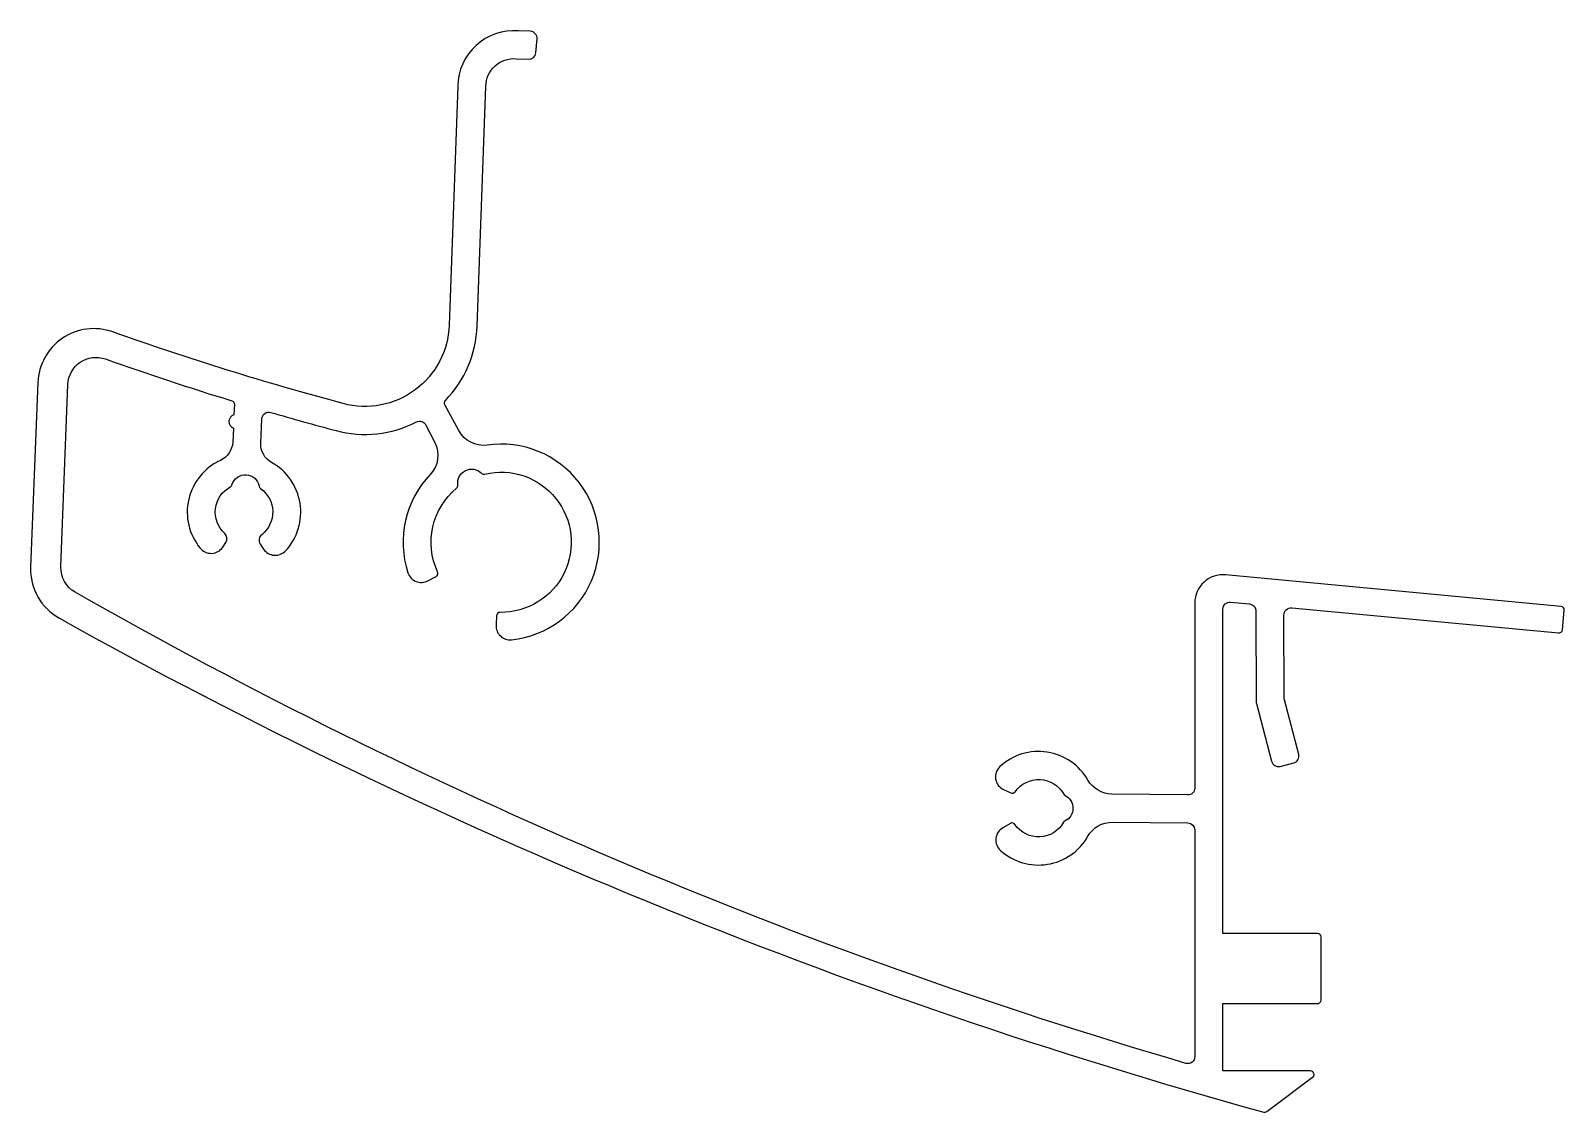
# Model space of a CAD drawing. Extents: x 324 to 433, y -1 to 76.
import ezdxf

# ---------------------------------------------------------------- set-up
doc = ezdxf.new("R2010")
doc.units = 0
doc.layers.get('0').update_dxf_attribs({"linetype": 'CONTINUOUS'})

msp = doc.modelspace()

# ---------------------------------------------------------------- linework, layer by layer
at = {"color": 0, "linetype": 'CONTINUOUS'}
msp.add_lwpolyline([(353.81, 55.39, -0.482493), (346.26, 49.8, -0.019858), (329.81, 54.91, 0.505778), (324.47, 51.3), (323.96, 38.13, 0.282329), (326.01, 34.49, 0.059888), (411.91, -0.73, 0.232293), (412.13, -0.69), (415.4, 1.76, 0.720759), (415.25, 2.21), (409, 2.21), (409, 7.01), (415.75, 7.01, 0.414214), (416, 7.26), (416, 11.76, 0.414214), (415.75, 12.01), (409, 12.01), (409, 35.14, -0.441965), (409.55, 35.64), (410.91, 35.51, -0.386675), (411.36, 35.01), (411.37, 28.54, 0.064322), (411.39, 28.41), (412.48, 24.29, 0.408166), (413.08, 23.93), (414.05, 24.17, 0.420287), (414.41, 24.78), (413.39, 28.67, -0.064322), (413.37, 28.8), (413.36, 34.73, -0.4423), (413.91, 35.23), (432.95, 33.44, 0.414214), (433.22, 33.66), (433.35, 35.06, 0.414214), (433.13, 35.33), (409.19, 37.58, 0.441965), (407, 35.59), (407, 22.39, -0.417168), (406.5, 21.89), (401.09, 21.95, -0.266328), (399.37, 22.95, 0.482611), (393.1, 23.91, 0.534219), (393.36, 22.27), (393.87, 22.04, 0.362066), (394.18, 22.12, -0.553112), (397.65, 21.94, 0.152016), (397.75, 21.84, -0.621783), (397.75, 20.04, 0.152016), (397.64, 19.94, -0.555645), (394.17, 19.78, 0.391724), (393.84, 19.86), (393.31, 19.55, 0.507933), (393.13, 17.94, 0.479759), (399.37, 18.94, -0.272111), (401.13, 19.95), (406.51, 19.89, -0.411265), (407, 19.39), (407, 3.23, -0.500293), (406.36, 2.75, -0.058239), (327.13, 36.35, -0.279987), (326.12, 38.16), (326.62, 51.17, -0.505555), (329.29, 52.98, 0.010856), (338.31, 50, -0.341823), (338.49, 49.75), (338.46, 48.99, 0.709168), (338.42, 48.05), (338.37, 47.05, -0.282072), (337.5, 45.75, 0.493758), (336.06, 39.48, 0.501011), (337.66, 39.56), (337.88, 39.89, 0.372918), (337.8, 40.54, -0.516906), (338.2, 43.86, 0.197297), (338.32, 44.01, -0.789091), (340.26, 43.9, 0.197297), (340.36, 43.74, -0.501767), (340.44, 40.45, 0.394802), (340.34, 39.78), (340.58, 39.42, 0.480678), (342.14, 39.3, 0.487546), (341.14, 45.6, -0.284128), (340.37, 46.98), (340.45, 48.71, -0.486417), (341.09, 49.17, 0.005518), (345.74, 47.87, 0.186526), (351.48, 48.49, -0.414683), (352.15, 48.27), (352.79, 47.03, -0.319157), (352.46, 44.74, 0.276044), (350.87, 37.73, 0.464153), (352.29, 37.16), (352.88, 37.47, 0.400329), (352.99, 37.8, -0.341264), (354.34, 43.76, 0.259744), (354.43, 43.99, -0.716904), (356.12, 44.84, 0.259744), (356.35, 44.77, -1.134101), (357.45, 34.91, 0.400329), (357.2, 34.68), (357.16, 34.01, 0.464153), (358.26, 32.95, 1.018622), (356.53, 46.84, -0.315282), (354.49, 47.88), (353.5, 49.72, -0.326824), (353.54, 50.02, 0.186684), (355.8, 55.33), (356.43, 72.42, -0.433673), (358.59, 74.39), (359.47, 74.35, 0.399207), (359.99, 74.8), (360.08, 75.8, 0.429867), (359.6, 76.35), (358.74, 76.38, 0.433673), (354.43, 72.44)], format="xyb", close=True, dxfattribs=at)

doc.saveas('drawing.dxf')
